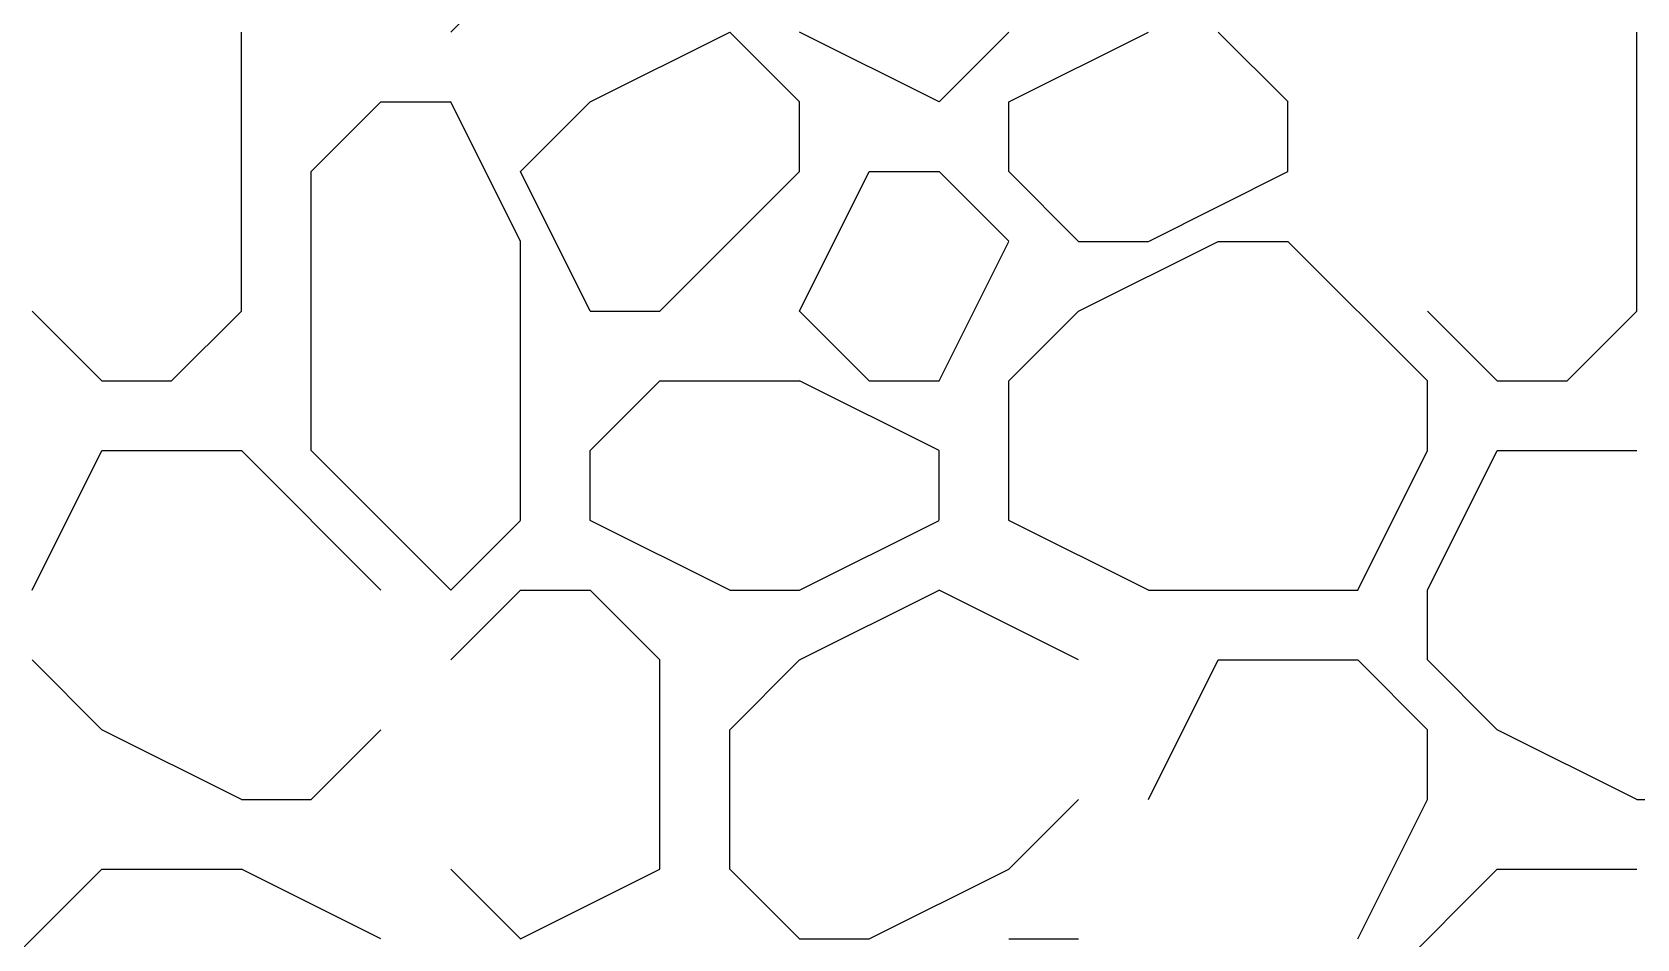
# Model space of a CAD drawing. Header units: inches. Extents: x -27 to 114, y -35 to 60.
# Drawn here: x 62.938 to 64.749, y 46.816 to 47.84 of the extents above; entities that cross this region are included whole.
import ezdxf

# ---------------------------------------------------------------- set-up
doc = ezdxf.new("R2010")
doc.units = ezdxf.units.IN
doc.header["$LTSCALE"] = 10
doc.header["$MEASUREMENT"] = 0
doc.layers.add('TUBO', color=2, linetype='Continuous')

# ---------------------------------------------------------------- blocks, each defined once
blk = doc.blocks.new('caixa de areia')
at = {"layer": 'TUBO', "color": 4}
for p, q in [((286.0275, 252.6795), (286.115, 252.767)), ((285.765, 252.3295), (285.765, 252.6796)), ((286.2025, 252.592), (286.3775, 252.6795)), ((286.465, 252.592), (286.3775, 252.6795)), ((286.64, 252.592), (286.465, 252.6795)), ((286.64, 252.592), (286.7275, 252.6795)), ((286.7275, 252.592), (286.9025, 252.6795)), ((287.0776, 252.592), (286.9901, 252.6795)), ((287.515, 252.3295), (287.515, 252.6796)), ((285.8525, 252.5045), (285.94, 252.592)), ((285.94, 252.592), (286.0275, 252.592)), ((286.115, 252.417), (286.0275, 252.592)), ((286.115, 252.5045), (286.2025, 252.592)), ((286.465, 252.5045), (286.465, 252.592)), ((286.7275, 252.5045), (286.7275, 252.592)), ((287.0775, 252.5045), (287.0775, 252.592)), ((285.8525, 252.1546), (285.8525, 252.5045)), ((286.2025, 252.3295), (286.115, 252.5045)), ((286.29, 252.3295), (286.465, 252.5045)), ((286.29, 252.3295), (286.465, 252.5045)), ((286.465, 252.3295), (286.5525, 252.5045)), ((286.5525, 252.5045), (286.64, 252.5045)), ((286.7275, 252.4171), (286.64, 252.5046)), ((286.815, 252.417), (286.7275, 252.5045)), ((286.9025, 252.417), (287.0775, 252.5045)), ((286.115, 252.0671), (286.115, 252.417)), ((286.64, 252.2421), (286.7275, 252.417)), ((286.815, 252.417), (286.9025, 252.417)), ((286.815, 252.3295), (286.99, 252.417)), ((286.99, 252.417), (287.0775, 252.417)), ((287.2525, 252.2421), (287.0775, 252.417)), ((285.59, 252.2421), (285.5025, 252.3295)), ((285.6775, 252.242), (285.765, 252.3295)), ((286.2025, 252.3295), (286.29, 252.3295)), ((286.5525, 252.2421), (286.465, 252.3295)), ((286.7275, 252.2421), (286.815, 252.3295)), ((287.34, 252.2421), (287.2525, 252.3295)), ((287.4275, 252.242), (287.515, 252.3295)), ((285.59, 252.2421), (285.6775, 252.2421)), ((286.2025, 252.1545), (286.29, 252.242)), ((286.29, 252.2421), (286.465, 252.2421)), ((286.64, 252.1546), (286.465, 252.242)), ((286.5525, 252.2421), (286.64, 252.2421)), ((286.7275, 252.0671), (286.7275, 252.2421)), ((287.2525, 252.1546), (287.2525, 252.2421)), ((287.34, 252.2421), (287.4275, 252.2421)), ((285.5025, 251.9795), (285.59, 252.1545)), ((285.59, 252.1546), (285.765, 252.1546)), ((285.94, 251.9795), (285.7651, 252.1545)), ((286.0275, 251.9795), (285.8525, 252.1545)), ((286.2025, 252.0671), (286.2025, 252.1546)), ((286.64, 252.0671), (286.64, 252.1546)), ((287.165, 251.9795), (287.2525, 252.1545)), ((287.2525, 251.9795), (287.34, 252.1545)), ((287.34, 252.1546), (287.515, 252.1546)), ((286.0275, 251.9795), (286.115, 252.067)), ((286.3775, 251.9795), (286.2025, 252.067)), ((286.465, 251.9795), (286.64, 252.067)), ((286.9025, 251.9795), (286.7275, 252.067)), ((286.0275, 251.892), (286.115, 251.9795)), ((286.115, 251.9795), (286.2025, 251.9795)), ((286.29, 251.892), (286.2025, 251.9795)), ((286.3775, 251.9795), (286.465, 251.9795)), ((286.465, 251.892), (286.64, 251.9795)), ((286.815, 251.892), (286.64, 251.9795)), ((286.9025, 251.9795), (287.165, 251.9795)), ((287.2525, 251.892), (287.2525, 251.9795)), ((285.59, 251.8045), (285.5025, 251.892)), ((286.29, 251.6295), (286.29, 251.892)), ((286.3775, 251.8045), (286.465, 251.892)), ((286.9025, 251.7171), (286.99, 251.892)), ((286.99, 251.892), (287.165, 251.892)), ((287.2525, 251.8045), (287.165, 251.892)), ((287.34, 251.8045), (287.2525, 251.892)), ((285.765, 251.7171), (285.59, 251.8045)), ((285.8525, 251.7171), (285.94, 251.8045)), ((286.3775, 251.6295), (286.3775, 251.8045)), ((287.2525, 251.7171), (287.2525, 251.8045)), ((287.515, 251.7171), (287.34, 251.8045)), ((285.765, 251.7171), (285.8525, 251.7171)), ((286.7275, 251.6295), (286.815, 251.717)), ((287.165, 251.5421), (287.2525, 251.717)), ((287.515, 251.7171), (287.6025, 251.7171)), ((285.415, 251.4546), (285.59, 251.6295)), ((285.59, 251.6295), (285.765, 251.6295)), ((285.94, 251.5421), (285.765, 251.6295)), ((286.115, 251.5421), (286.0275, 251.6295)), ((286.115, 251.5421), (286.29, 251.6295)), ((286.465, 251.5421), (286.3775, 251.6295)), ((286.5525, 251.5421), (286.7275, 251.6295)), ((287.165, 251.4546), (287.34, 251.6295)), ((287.34, 251.6295), (287.515, 251.6295)), ((286.465, 251.5421), (286.5525, 251.5421)), ((286.7275, 251.5421), (286.815, 251.5421))]:
    blk.add_line(p, q, dxfattribs=at)
at = {"layer": 'TUBO'}
blk.add_spline([(289.9984, 251.8558), (288.8132, 252.5428), (285.8435, 253.3473), (284.4557, 253.8189)], degree=3, dxfattribs=at)

msp = doc.modelspace()

# ---------------------------------------------------------------- block references
at = {"color": 1, "xscale": 0.8999999999996362, "yscale": 0.8999999999996362, "zscale": 0.8999999999996362}
msp.add_blockref('caixa de areia', (-194.0146, -179.5716), dxfattribs=at)

doc.saveas('drawing.dxf')
